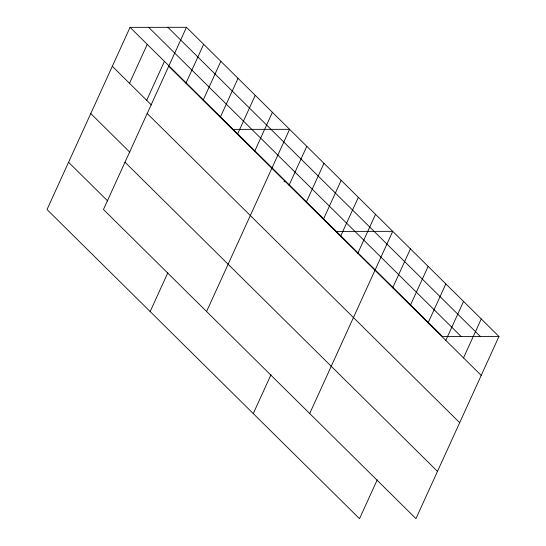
<?xml version="1.0" encoding="UTF-8"?>
<svg xmlns="http://www.w3.org/2000/svg" width="546" height="546" viewBox="0 0 546 546"><rect width="100%" height="100%" fill="white"/><g stroke="black" fill="none" stroke-linecap="round" stroke-linejoin="round"><path stroke-width="0.82" d="M186.479 27.3L103.453 209.48L415.943 518.645L498.969 336.466L186.479 27.3L130.057 27.355L47.031 209.534L359.521 518.7L377.238 479.818M129.498 83.299L147.243 44.356M146.683 100.3L164.428 61.364M185.92 83.245L203.665 44.301M203.112 100.246L220.857 61.309M220.297 117.254L238.042 78.31M150.15 311.561L167.875 272.679M237.483 134.255L255.228 95.318M254.668 151.256L272.413 112.319M206.579 311.507L289.605 129.327L233.176 129.375M284.043 181.914L284.739 180.392M289.046 185.265L306.791 146.328M306.231 202.273L323.976 163.329M323.416 219.274L341.161 180.337M253.276 413.581L270.993 374.699M340.602 236.281L358.347 197.338M357.794 253.283L375.539 214.346M309.698 413.534L392.724 231.347L336.302 231.402M392.683 287.803L410.428 248.867M410.394 305.323L428.139 266.387M428.098 322.843L445.843 283.906M445.809 340.363L463.554 301.426M463.513 357.883L481.258 318.946M498.969 336.466L442.547 336.52L130.057 27.355M167.861 27.32L480.35 336.479M148.676 27.334L461.165 336.5M168.734 66.237L481.224 375.402M112.312 66.291L151.426 104.989M147.195 113.507L459.677 422.672M90.772 113.561L129.887 152.259M125 162.21L437.483 471.375M68.571 162.264L107.692 200.962"/></g></svg>
